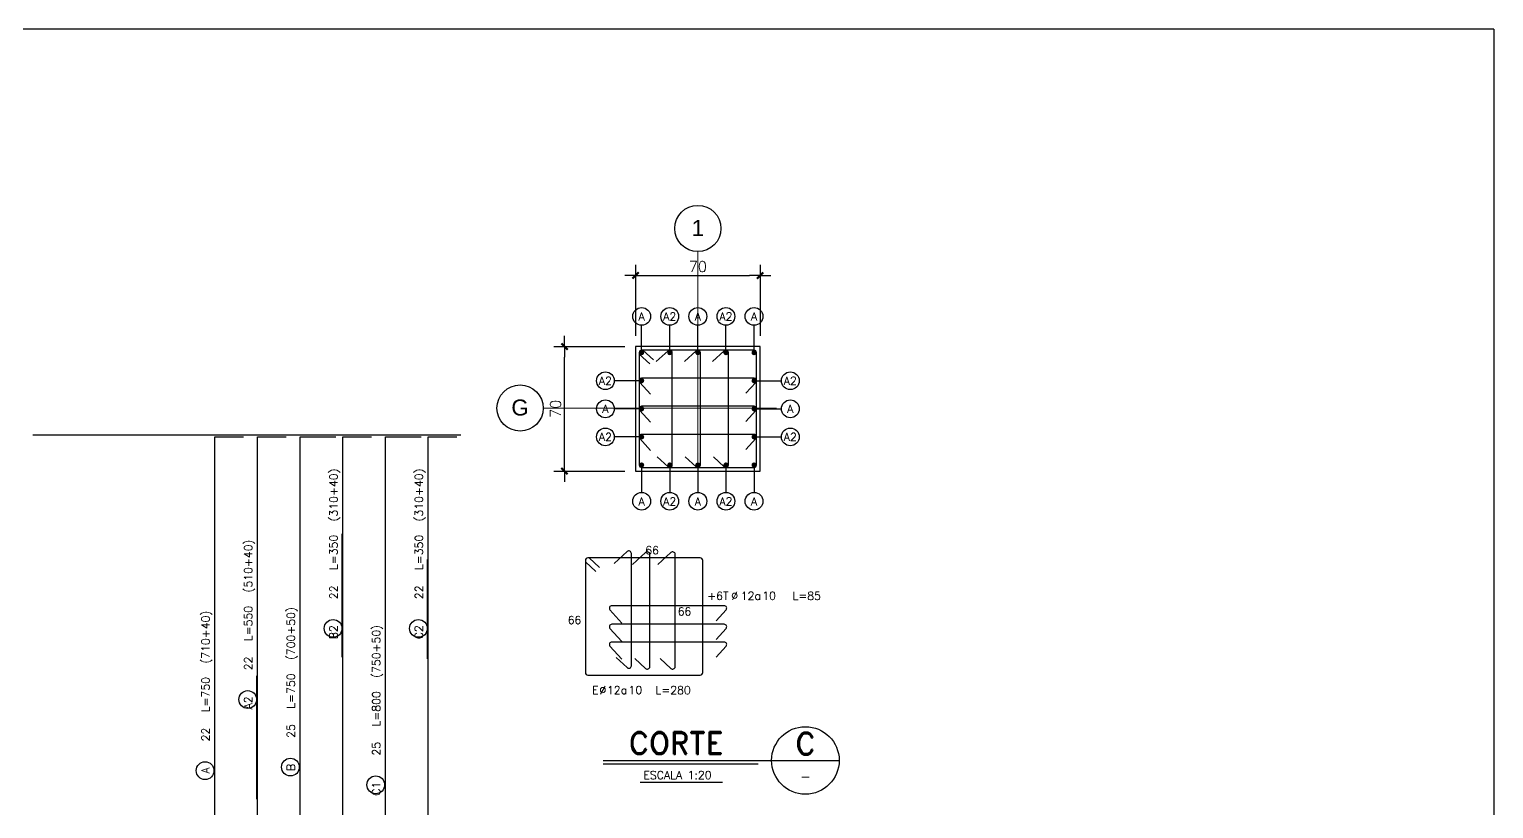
# Model space of a CAD drawing. Extents: x -9133 to 18268, y -11863 to 17290.
# Drawn here: x 3628 to 5687, y 3027 to 4123 of the extents above; entities that cross this region are included whole.
import ezdxf
from ezdxf.enums import TextEntityAlignment as Align

# ---------------------------------------------------------------- set-up
doc = ezdxf.new("R2010")
doc.units = 0
doc.header["$LTSCALE"] = 30
doc.header["$MEASUREMENT"] = 0
doc.layers.get('0').update_dxf_attribs({"linetype": 'CONTINUOUS'})
for name, color, linetype in [('EJEG$0$RL-CORTES', 5, 'CONTINUOUS'), ('EJEG$0$RLA-CORTES', 5, 'CONTINUOUS'), ('EJEG$0$RLA-COTAS2', 1, 'CONTINUOUS'), ('EJEG$0$RLA-FE', 7, 'CONTINUOUS'), ('RLA-FORMATO', 7, 'CONTINUOUS')]:
    doc.layers.add(name, color=color, linetype=linetype)
doc.layers.add('EJEG$0$RLA-EJE', color=3, linetype='CONTINUOUS', lineweight=25)
doc.layers.add('EJEG$0$RLA-EJES', color=1, linetype='CONTINUOUS', lineweight=9)
doc.styles.add('EJEG$0$Arial_1', font='arial.ttf', dxfattribs={"height": 22.5})
doc.styles.add('EJEG$0$RomanS', font='romans.shx', dxfattribs={"height": 11.25})
doc.styles.add('EJEG$0$SIETE50', font='ROMAND.SHX', dxfattribs={"height": 31.5})
doc.dimstyles.new('EJEG$0$ING20', dxfattribs={"dimscale": 50, "dimtxt": 0.27, "dimasz": 0.3, "dimexe": 0.2, "dimexo": 1, "dimgap": 0.1, "dimtad": 1, "dimlfac": 0.4, "dimzin": 12, "dimdsep": 46, "dimtxsty": 'EJEG$0$RomanS', "dimblk1": 'EJEG$0$TICK1', "dimblk2": 'EJEG$0$TICK1', "dimsah": 1, "dimcen": 0.09, "dimse1": 1, "dimse2": 1, "dimclrd": 2, "dimclre": 4, "dimclrt": 3, "dimadec": 0, "dimazin": 0, "dimtfac": 1, "dimtix": 1, "dimtmove": 2, "dimatfit": 3, "dimldrblk": 'EJEG$0$TICK1', "dimfxl": 1, "dimtolj": 1, "dimtzin": 12, "dimarcsym": 0})

# ---------------------------------------------------------------- blocks, each defined once
blk = doc.blocks.new('EJEG$0$TICK1')
at = {"color": 2}
for points in [[(0, 0), (-1, 0)], [(0, 0), (1, 0)]]:
    blk.add_lwpolyline(points, dxfattribs=at)
at = {"color": 2, "const_width": 0.2}
blk.add_lwpolyline([(-0.3, -0.3), (0.3, 0.3)], dxfattribs=at)
blk = doc.blocks.new('*D126')
at = {"layer": 'EJEG$0$RLA-CORTES', "color": 2, "lineweight": -2, "transparency": 16777216}
blk.add_line((-100, 15), (-100, 160), dxfattribs=at)
at = {"layer": 'EJEG$0$RLA-CORTES', "color": 2, "lineweight": -2, "transparency": 16777216, "xscale": 15, "yscale": 15, "zscale": 15}
for p, rotation in [((-100, 175), 90), ((-100, 0), 270)]:
    blk.add_blockref('EJEG$0$TICK1', p, dxfattribs=dict(at, rotation=rotation))
at = {"layer": 'EJEG$0$RLA-CORTES', "color": 3, "transparency": 16777216, "insert": (-112.6, 87.5), "char_height": 15, "attachment_point": 5, "rotation": 90, "style": 'EJEG$0$RomanS'}
blk.add_mtext('\\A1;70', dxfattribs=at)
blk = doc.blocks.new('*D127')
at = {"layer": 'EJEG$0$RLA-CORTES', "color": 2, "lineweight": -2, "transparency": 16777216}
blk.add_line((15, 275), (160, 275), dxfattribs=at)
at = {"layer": 'EJEG$0$RLA-CORTES', "color": 2, "lineweight": -2, "transparency": 16777216, "xscale": 15, "yscale": 15, "zscale": 15, "rotation": 180}
blk.add_blockref('EJEG$0$TICK1', (0, 275), dxfattribs=at)
at = {"layer": 'EJEG$0$RLA-CORTES', "color": 2, "lineweight": -2, "transparency": 16777216, "xscale": 15, "yscale": 15, "zscale": 15}
blk.add_blockref('EJEG$0$TICK1', (175, 275), dxfattribs=at)
at = {"layer": 'EJEG$0$RLA-CORTES', "color": 3, "transparency": 16777216, "insert": (87.5, 287.6), "char_height": 15, "attachment_point": 5, "style": 'EJEG$0$RomanS'}
blk.add_mtext('\\A1;70', dxfattribs=at)
blk = doc.blocks.new('EJEG$0$TITULO_CORTE')
at = {"layer": 'EJEG$0$RLA-CORTES', "color": 6}
for p, q in [((-45.8, -250), (286.2, -250)), ((-45.8, -255), (172.2, -255))]:
    blk.add_line(p, q, dxfattribs=at)
at = {"layer": 'EJEG$0$RLA-CORTES', "color": 3}
blk.add_line((6.6, -280.5), (122.1, -280.5), dxfattribs=at)
blk.add_circle((238.7, -250), 47.5, dxfattribs=at)
at = {"layer": 'EJEG$0$RLA-CORTES', "color": 6, "style": 'EJEG$0$SIETE50'}
blk.add_text('CORTE', height=31.5, dxfattribs=at).set_placement((-9.6, -241.4))
at = {"layer": 'EJEG$0$RLA-CORTES', "color": 6, "style": 'EJEG$0$SIETE50', "flags": 12}
blk.add_attdef('CORTE', text='', height=31.5, dxfattribs=at).set_placement((238.8, -226.4), align=Align.MIDDLE_CENTER)
at = {"layer": 'EJEG$0$RLA-CORTES', "color": 3, "style": 'EJEG$0$RomanS', "flags": 12}
blk.add_attdef('ESCALA', (10.9, -276.3), '', height=11.2, dxfattribs=at)
blk.add_attdef('PLANO', text='', height=13, dxfattribs=at).set_placement((238.9, -272.8), align=Align.MIDDLE)
blk = doc.blocks.new('*U38')
at = {"color": 2}
for p, q in [((10.3, 170), (25.1, 156.5)), ((5, 164.3), (19.8, 150.8))]:
    blk.add_line(p, q, dxfattribs=at)
at = {"layer": 'EJEG$0$RLA-CORTES', "color": 2}
for p, q in [((5, 166.5), (5, 8.5)), ((166.5, 170), (8.5, 170)), ((170, 8.5), (170, 166.5)), ((8.5, 5), (166.5, 5))]:
    blk.add_line(p, q, dxfattribs=at)
for centre, start, end in [((8.5, 166.5), 90, 180), ((166.5, 166.5), 0, 90), ((8.5, 8.5), 180, 270), ((166.5, 8.5), 270, 0)]:
    blk.add_arc(centre, 3.5, start, end, dxfattribs=at)
blk = doc.blocks.new('*U98')
at = {"layer": 'EJEG$0$RL-CORTES', "color": 1}
blk.add_lwpolyline([(0, 0), (0, 19.2), (0, 38.5)], dxfattribs=at)
at = {"layer": 'EJEG$0$RL-CORTES', "color": 2, "const_width": 3.5}
blk.add_lwpolyline([(-1.8, 0, 1), (1.8, 0, 1)], format="xyb", close=True, dxfattribs=at)
at = {"layer": 'EJEG$0$RL-CORTES', "color": 2}
blk.add_circle((0, 51), 12.5, dxfattribs=at)
at = {"layer": 'EJEG$0$RL-CORTES', "color": 9, "style": 'EJEG$0$RomanS', "flags": 12}
blk.add_attdef('LIN_FE', text='', height=11.2, rotation=180, dxfattribs=at).set_placement((0, 56.8), align=Align.CENTER)
blk = doc.blocks.new('EJEG$0$L')
at = {"layer": 'EJEG$0$RL-CORTES', "color": 1}
blk.add_lwpolyline([(0, 0), (0, 19.2), (0, 38.5)], dxfattribs=at)
at = {"layer": 'EJEG$0$RL-CORTES', "color": 2, "const_width": 3.5}
blk.add_lwpolyline([(-1.8, 0, 1), (1.8, 0, 1)], format="xyb", close=True, dxfattribs=at)
at = {"layer": 'EJEG$0$RL-CORTES', "color": 2}
blk.add_circle((0, 51), 12.5, dxfattribs=at)
at = {"layer": 'EJEG$0$RL-CORTES', "color": 9, "style": 'EJEG$0$RomanS', "flags": 12}
blk.add_attdef('LIN_FE', text='', height=11.2, dxfattribs=at).set_placement((0, 45.2), align=Align.CENTER)
blk = doc.blocks.new('*U99')
at = {"layer": 'EJEG$0$RL-CORTES', "color": 1}
blk.add_lwpolyline([(0, 0), (0, 19.2), (0, 38.5)], dxfattribs=at)
at = {"layer": 'EJEG$0$RL-CORTES', "color": 2, "const_width": 3.5}
blk.add_lwpolyline([(-1.8, 0, 1), (1.8, 0, 1)], format="xyb", close=True, dxfattribs=at)
at = {"layer": 'EJEG$0$RL-CORTES', "color": 2}
blk.add_circle((0, 51), 12.5, dxfattribs=at)
at = {"layer": 'EJEG$0$RL-CORTES', "color": 9, "style": 'EJEG$0$RomanS', "flags": 12}
blk.add_attdef('LIN_FE', text='', height=11.2, rotation=90, dxfattribs=at).set_placement((5.8, 51), align=Align.CENTER)
blk = doc.blocks.new('*U100')
at = {"layer": 'EJEG$0$RL-CORTES', "color": 1}
blk.add_lwpolyline([(0, 0), (0, 19.2), (0, 38.5)], dxfattribs=at)
at = {"layer": 'EJEG$0$RL-CORTES', "color": 2, "const_width": 3.5}
blk.add_lwpolyline([(-1.8, 0, 1), (1.8, 0, 1)], format="xyb", close=True, dxfattribs=at)
at = {"layer": 'EJEG$0$RL-CORTES', "color": 2}
blk.add_circle((0, 51), 12.5, dxfattribs=at)
at = {"layer": 'EJEG$0$RL-CORTES', "color": 9, "style": 'EJEG$0$RomanS', "flags": 12}
blk.add_attdef('LIN_FE', text='', height=11.2, rotation=270, dxfattribs=at).set_placement((-5.8, 51), align=Align.CENTER)
blk = doc.blocks.new('*U44')
at = {"layer": 'EJEG$0$RLA-CORTES', "color": 2}
for p, q in [((-2.4, 160.6), (-19, 145.4)), ((3.5, 0), (3.5, 158)), ((-17.7, 11.5), (-2.4, -2.6))]:
    blk.add_line(p, q, dxfattribs=at)
for centre, start, end in [((0, 158), 0, 132.4703), ((0, 0), 227.5297, 0)]:
    blk.add_arc(centre, 3.5, start, end, dxfattribs=at)
blk = doc.blocks.new('*U45')
at = {"layer": 'EJEG$0$RLA-CORTES', "color": 2}
for p, q in [((0, 3.5), (-158, 3.5)), ((-160.6, -2.4), (-145.4, -19)), ((-11.5, -17.7), (2.6, -2.4))]:
    blk.add_line(p, q, dxfattribs=at)
for centre, start, end in [((-158, 0), 90, 222.4703), ((0, 0), 317.5297, 90)]:
    blk.add_arc(centre, 3.5, start, end, dxfattribs=at)
blk = doc.blocks.new('*U110')
at = {"layer": 'EJEG$0$RLA-FE'}
for p, q in [((0, 0), (0, 0)), ((0, 0), (718.2, 0)), ((718.2, 0), (768.2, 0)), ((768.2, 0), (800, 0)), ((800, 0), (800, 0))]:
    blk.add_line(p, q, dxfattribs=at)
at = {"layer": 'EJEG$0$RLA-FE', "color": 2}
blk.add_circle((285.3, 13.8), 12.5, dxfattribs=at)
at = {"layer": 'EJEG$0$RLA-FE', "color": 3, "style": 'EJEG$0$RomanS', "flags": 8}
blk.add_attdef('LIN_FE', text='', height=11.2, dxfattribs=at).set_placement((289.8, 7.6), align=Align.RIGHT)
at = {"layer": 'EJEG$0$RLA-FE', "color": 3, "style": 'EJEG$0$RomanS'}
for tag, p, flags in [('IGUAL', (298.3, 7.7), 14), ('PHI', (315.6, 7.7), 14), ('DIAM', (326.4, 7.4), 12), ('MINUS', (348.5, 7.4), 13), ('MARK', (361.9, 7.4), 13), ('TEXTO_FE1', (367.4, 7.4), 8), ('TEXTO_FE2', (435.9, 7.5), 8), ('TIPO', (407.5, -75.7), 13), ('NVECES', (393.9, -94.6), 13), ('NUMFE', (396.8, -114.4), 13), ('NUM', (407.7, -133.3), 13)]:
    blk.add_attdef(tag, p, '', height=11.2, dxfattribs=dict(at, flags=flags))
blk = doc.blocks.new('*U54')
at = {"layer": 'EJEG$0$RLA-FE'}
for p, q in [((0, 0), (0, 0)), ((0, 0), (428.2, 0)), ((428.2, 0), (478.2, 0)), ((478.2, 0), (510, 0)), ((510, 0), (510, -40))]:
    blk.add_line(p, q, dxfattribs=at)
at = {"layer": 'EJEG$0$RLA-FE', "color": 2}
blk.add_circle((140.3, 13.8), 12.5, dxfattribs=at)
at = {"layer": 'EJEG$0$RLA-FE', "color": 3, "style": 'EJEG$0$RomanS', "flags": 8}
blk.add_attdef('LIN_FE', text='', height=11.2, dxfattribs=at).set_placement((144.8, 7.6), align=Align.RIGHT)
at = {"layer": 'EJEG$0$RLA-FE', "color": 3, "style": 'EJEG$0$RomanS'}
for tag, p, flags in [('IGUAL', (153.3, 7.7), 14), ('PHI', (170.6, 7.7), 14), ('DIAM', (181.4, 7.4), 12), ('MINUS', (203.5, 7.4), 13), ('MARK', (216.9, 7.4), 13), ('TEXTO_FE1', (222.4, 7.4), 8), ('TEXTO_FE2', (290.9, 7.5), 8), ('TIPO', (262.5, -75.7), 13), ('NVECES', (248.9, -94.6), 13), ('NUMFE', (251.8, -114.4), 13), ('NUM', (262.7, -133.3), 13)]:
    blk.add_attdef(tag, p, '', height=11.2, dxfattribs=dict(at, flags=flags))
blk = doc.blocks.new('*U78')
at = {"layer": 'EJEG$0$RLA-FE', "color": 6}
blk.add_line((0, 1), (173.5, 1), dxfattribs=at)
at = {"layer": 'EJEG$0$RLA-FE', "color": 3, "style": 'EJEG$0$RomanS', "flags": 8}
for tag, p in [('(', (72.4, 9.1)), (')', (110.7, 9.1)), ('EMP', (91.4, 9.1))]:
    blk.add_attdef(tag, text='', height=11.2, dxfattribs=at).set_placement(p, align=Align.CENTER)
blk = doc.blocks.new('*U55')
at = {"layer": 'EJEG$0$RLA-FE'}
for p, q in [((0, 0), (0, 0)), ((0, 0), (918.2, 0)), ((918.2, 0), (968.2, 0)), ((968.2, 0), (1000, 0)), ((1000, 0), (1000, 0))]:
    blk.add_line(p, q, dxfattribs=at)
at = {"layer": 'EJEG$0$RLA-FE', "color": 2}
blk.add_circle((385.3, 13.8), 12.5, dxfattribs=at)
at = {"layer": 'EJEG$0$RLA-FE', "color": 3, "style": 'EJEG$0$RomanS', "flags": 8}
blk.add_attdef('LIN_FE', text='', height=11.2, dxfattribs=at).set_placement((389.8, 7.6), align=Align.RIGHT)
at = {"layer": 'EJEG$0$RLA-FE', "color": 3, "style": 'EJEG$0$RomanS'}
for tag, p, flags in [('IGUAL', (398.3, 7.7), 14), ('PHI', (415.6, 7.7), 14), ('DIAM', (426.4, 7.4), 12), ('MINUS', (448.5, 7.4), 13), ('MARK', (461.9, 7.4), 13), ('TEXTO_FE1', (467.4, 7.4), 8), ('TEXTO_FE2', (535.9, 7.5), 8), ('TIPO', (507.5, -75.7), 13), ('NVECES', (493.9, -94.6), 13), ('NUMFE', (496.8, -114.4), 13), ('NUM', (507.7, -133.3), 13)]:
    blk.add_attdef(tag, p, '', height=11.2, dxfattribs=dict(at, flags=flags))
blk = doc.blocks.new('*U109')
at = {"layer": 'EJEG$0$RLA-FE'}
for p, q in [((0, 0), (0, 0)), ((0, 0), (228.2, 0)), ((228.2, 0), (278.2, 0)), ((278.2, 0), (310, 0)), ((310, 0), (310, -40))]:
    blk.add_line(p, q, dxfattribs=at)
at = {"layer": 'EJEG$0$RLA-FE', "color": 2}
blk.add_circle((40.3, 13.8), 12.5, dxfattribs=at)
at = {"layer": 'EJEG$0$RLA-FE', "color": 3, "style": 'EJEG$0$RomanS', "flags": 8}
blk.add_attdef('LIN_FE', text='', height=11.2, dxfattribs=at).set_placement((44.8, 7.6), align=Align.RIGHT)
at = {"layer": 'EJEG$0$RLA-FE', "color": 3, "style": 'EJEG$0$RomanS'}
for tag, p, flags in [('IGUAL', (53.3, 7.7), 14), ('PHI', (70.6, 7.7), 14), ('DIAM', (81.4, 7.4), 12), ('MINUS', (103.5, 7.4), 13), ('MARK', (116.9, 7.4), 13), ('TEXTO_FE1', (122.4, 7.4), 8), ('TEXTO_FE2', (190.9, 7.5), 8), ('TIPO', (162.5, -75.7), 13), ('NVECES', (148.9, -94.6), 13), ('NUMFE', (151.8, -114.4), 13), ('NUM', (162.7, -133.3), 13)]:
    blk.add_attdef(tag, p, '', height=11.2, dxfattribs=dict(at, flags=flags))
blk = doc.blocks.new('*U56')
at = {"layer": 'EJEG$0$RLA-FE'}
for p, q in [((0, 0), (0, 0)), ((0, 0), (668.2, 0)), ((668.2, 0), (718.2, 0)), ((718.2, 0), (750, 0)), ((750, 0), (750, -50))]:
    blk.add_line(p, q, dxfattribs=at)
at = {"layer": 'EJEG$0$RLA-FE', "color": 2}
blk.add_circle((260.3, 13.8), 12.5, dxfattribs=at)
at = {"layer": 'EJEG$0$RLA-FE', "color": 3, "style": 'EJEG$0$RomanS', "flags": 8}
blk.add_attdef('LIN_FE', text='', height=11.2, dxfattribs=at).set_placement((264.8, 7.6), align=Align.RIGHT)
at = {"layer": 'EJEG$0$RLA-FE', "color": 3, "style": 'EJEG$0$RomanS'}
for tag, p, flags in [('IGUAL', (273.3, 7.7), 14), ('PHI', (290.6, 7.7), 14), ('DIAM', (301.4, 7.4), 12), ('MINUS', (323.5, 7.4), 13), ('MARK', (336.9, 7.4), 13), ('TEXTO_FE1', (342.4, 7.4), 8), ('TEXTO_FE2', (410.9, 7.5), 8), ('TIPO', (382.5, -75.7), 13), ('NVECES', (368.9, -94.6), 13), ('NUMFE', (371.8, -114.4), 13), ('NUM', (382.7, -133.3), 13)]:
    blk.add_attdef(tag, p, '', height=11.2, dxfattribs=dict(at, flags=flags))
blk = doc.blocks.new('*U112')
at = {"layer": 'EJEG$0$RLA-FE'}
for p, q in [((-100, 0), (-100, 0)), ((-100, 0), (718.2, 0)), ((718.2, 0), (768.2, 0)), ((768.2, 0), (800, 0)), ((800, 0), (800, 0))]:
    blk.add_line(p, q, dxfattribs=at)
at = {"layer": 'EJEG$0$RLA-FE', "color": 2}
blk.add_circle((235.3, 13.8), 12.5, dxfattribs=at)
at = {"layer": 'EJEG$0$RLA-FE', "color": 3, "style": 'EJEG$0$RomanS', "flags": 8}
blk.add_attdef('LIN_FE', text='', height=11.2, dxfattribs=at).set_placement((239.8, 7.6), align=Align.RIGHT)
at = {"layer": 'EJEG$0$RLA-FE', "color": 3, "style": 'EJEG$0$RomanS'}
for tag, p, flags in [('IGUAL', (248.3, 7.7), 14), ('PHI', (265.6, 7.7), 14), ('DIAM', (276.4, 7.4), 12), ('MINUS', (298.5, 7.4), 13), ('MARK', (311.9, 7.4), 13), ('TEXTO_FE1', (317.4, 7.4), 8), ('TEXTO_FE2', (385.9, 7.5), 8), ('TIPO', (357.5, -75.7), 13), ('NVECES', (343.9, -94.6), 13), ('NUMFE', (346.8, -114.4), 13), ('NUM', (357.7, -133.3), 13)]:
    blk.add_attdef(tag, p, '', height=11.2, dxfattribs=dict(at, flags=flags))
blk = doc.blocks.new('*U77')
at = {"layer": 'EJEG$0$RLA-FE', "color": 6}
blk.add_line((0, 1), (140, 1), dxfattribs=at)
at = {"layer": 'EJEG$0$RLA-FE', "color": 3, "style": 'EJEG$0$RomanS', "flags": 8}
for tag, p in [('(', (55.7, 9.1)), (')', (94, 9.1)), ('EMP', (74.7, 9.1))]:
    blk.add_attdef(tag, text='', height=11.2, dxfattribs=at).set_placement(p, align=Align.CENTER)
blk = doc.blocks.new('*U102')
at = {"layer": 'EJEG$0$RLA-FE'}
for p, q in [((0, 0), (0, 0)), ((0, 0), (628.2, 0)), ((628.2, 0), (678.2, 0)), ((678.2, 0), (710, 0)), ((710, 0), (710, -40))]:
    blk.add_line(p, q, dxfattribs=at)
at = {"layer": 'EJEG$0$RLA-FE', "color": 2}
blk.add_circle((240.3, 13.8), 12.5, dxfattribs=at)
at = {"layer": 'EJEG$0$RLA-FE', "color": 3, "style": 'EJEG$0$RomanS', "flags": 8}
blk.add_attdef('LIN_FE', text='', height=11.2, dxfattribs=at).set_placement((244.8, 7.6), align=Align.RIGHT)
at = {"layer": 'EJEG$0$RLA-FE', "color": 3, "style": 'EJEG$0$RomanS'}
for tag, p, flags in [('IGUAL', (253.3, 7.7), 14), ('PHI', (270.6, 7.7), 14), ('DIAM', (281.4, 7.4), 12), ('MINUS', (303.5, 7.4), 13), ('MARK', (316.9, 7.4), 13), ('TEXTO_FE1', (322.4, 7.4), 8), ('TEXTO_FE2', (390.9, 7.5), 8), ('TIPO', (362.5, -75.7), 13), ('NVECES', (348.9, -94.6), 13), ('NUMFE', (351.8, -114.4), 13), ('NUM', (362.7, -133.3), 13)]:
    blk.add_attdef(tag, p, '', height=11.2, dxfattribs=dict(at, flags=flags))
blk = doc.blocks.new('*U104')
at = {"layer": 'EJEG$0$RLA-FE'}
for p, q in [((0, 0), (0, 0)), ((0, 0), (618.2, 0)), ((618.2, 0), (668.2, 0)), ((668.2, 0), (700, 0)), ((700, 0), (700, -50))]:
    blk.add_line(p, q, dxfattribs=at)
at = {"layer": 'EJEG$0$RLA-FE', "color": 2}
blk.add_circle((235.3, 13.8), 12.5, dxfattribs=at)
at = {"layer": 'EJEG$0$RLA-FE', "color": 3, "style": 'EJEG$0$RomanS', "flags": 8}
blk.add_attdef('LIN_FE', text='', height=11.2, dxfattribs=at).set_placement((239.8, 7.6), align=Align.RIGHT)
at = {"layer": 'EJEG$0$RLA-FE', "color": 3, "style": 'EJEG$0$RomanS'}
for tag, p, flags in [('IGUAL', (248.3, 7.7), 14), ('PHI', (265.6, 7.7), 14), ('DIAM', (276.4, 7.4), 12), ('MINUS', (298.5, 7.4), 13), ('MARK', (311.9, 7.4), 13), ('TEXTO_FE1', (317.4, 7.4), 8), ('TEXTO_FE2', (385.9, 7.5), 8), ('TIPO', (357.5, -75.7), 13), ('NVECES', (343.9, -94.6), 13), ('NUMFE', (346.8, -114.4), 13), ('NUM', (357.7, -133.3), 13)]:
    blk.add_attdef(tag, p, '', height=11.2, dxfattribs=dict(at, flags=flags))
blk = doc.blocks.new('*U36')
for p, q in [((5, 29.3), (19.8, 15.8)), ((10.3, 35), (25.1, 21.5))]:
    blk.add_line(p, q)
at = {"layer": 'EJEG$0$RLA-CORTES', "color": 0}
for p, q in [((5, 31.5), (5, -126.5)), ((166.5, 35), (8.5, 35)), ((170, -126.5), (170, 31.5)), ((8.5, -130), (166.5, -130))]:
    blk.add_line(p, q, dxfattribs=at)
for centre, start, end in [((8.5, 31.5), 90, 180), ((166.5, 31.5), 0, 90), ((8.5, -126.5), 180, 270), ((166.5, -126.5), 270, 0)]:
    blk.add_arc(centre, 3.5, start, end, dxfattribs=at)
at = {"layer": 'EJEG$0$RLA-FE', "color": 3, "style": 'EJEG$0$RomanS'}
for tag, flags, p in [('PARCIAL1', 8, (98.8, 40)), ('DIAM', 12, (45, -156.8))]:
    blk.add_attdef(tag, text='', height=11.2, dxfattribs=dict(at, flags=flags)).set_placement(p, align=Align.CENTER)
at = {"layer": 'EJEG$0$RLA-FE', "color": 3, "style": 'EJEG$0$RomanS', "flags": 8}
for tag, p in [('PARCIAL2', (-0.6, -58.1)), ('ESTRIBO', (23.5, -156.8))]:
    blk.add_attdef(tag, text='', height=11.2, dxfattribs=at).set_placement(p, align=Align.RIGHT)
at = {"layer": 'EJEG$0$RLA-FE', "color": 3, "style": 'EJEG$0$RomanS'}
for tag, p, flags in [('PHI', (24.7, -156.5), 12), ('A', (54.8, -156.5), 12), ('ESP', (65.7, -156.5), 12), ('TEXTO_FE1', (103.6, -156.8), 8), ('TIPO', (99.4, -210.2), 13), ('CORTE', (85.6, -229.2), 13), ('NUM', (93.5, -248.9), 13)]:
    blk.add_attdef(tag, p, '', height=11.2, dxfattribs=dict(at, flags=flags))
blk = doc.blocks.new('*U46')
at = {"layer": 'EJEG$0$RLA-CORTES', "color": 0}
for p, q in [((-2.4, 25.2), (-20.8, 8.3)), ((3.5, -135.4), (3.5, 22.6)), ((-17.7, -123.9), (-2.4, -138))]:
    blk.add_line(p, q, dxfattribs=at)
for centre, start, end in [((0, 22.6), 0, 132.4703), ((0, -135.4), 227.5297, 0)]:
    blk.add_arc(centre, 3.5, start, end, dxfattribs=at)
at = {"layer": 'EJEG$0$RLA-CORTES', "color": 3, "style": 'EJEG$0$RomanS', "flags": 12}
blk.add_attdef('ALT', text='', height=11.2, dxfattribs=at).set_placement((226.2, -215), align=Align.CENTER)
at = {"layer": 'EJEG$0$RLA-FE', "color": 3, "style": 'EJEG$0$RomanS', "flags": 8}
blk.add_attdef('TRABA', text='', height=11.2, dxfattribs=at).set_placement((78.5, -41.5), align=Align.RIGHT)
at = {"layer": 'EJEG$0$RLA-FE', "color": 3, "style": 'EJEG$0$RomanS'}
for tag, p, flags in [('PHI', (82.4, -41.3), 12), ('A', (115.1, -41.3), 12), ('ESP', (126, -41.3), 12), ('TEXTO_FE1', (168.6, -41.5), 8), ('PARCIAL1', (7, -63.4), 8), ('TIPO', (209.9, -160.3), 13), ('CORTE', (196, -179.2), 13), ('NUM', (205.3, -198), 13)]:
    blk.add_attdef(tag, p, '', height=11.2, dxfattribs=dict(at, flags=flags))
at = {"layer": 'EJEG$0$RLA-FE', "color": 3, "style": 'EJEG$0$RomanS', "flags": 12}
blk.add_attdef('DIAM', text='', height=11.2, dxfattribs=at).set_placement((105.3, -41.5), align=Align.CENTER)
blk = doc.blocks.new('*U47')
at = {"layer": 'EJEG$0$RLA-CORTES', "color": 0}
for p, q in [((-81.6, -58.8), (-64.7, -77.2)), ((79, -52.9), (-79, -52.9)), ((67.5, -74.1), (81.6, -58.8))]:
    blk.add_line(p, q, dxfattribs=at)
for centre, start, end in [((-79, -56.4), 90, 222.4703), ((79, -56.4), 317.5297, 90)]:
    blk.add_arc(centre, 3.5, start, end, dxfattribs=at)
at = {"layer": 'EJEG$0$RLA-CORTES', "color": 3, "style": 'EJEG$0$RomanS', "flags": 12}
blk.add_attdef('ALT', text='', height=11.2, dxfattribs=at).set_placement((226.2, -215), align=Align.CENTER)
at = {"layer": 'EJEG$0$RLA-FE', "color": 3, "style": 'EJEG$0$RomanS', "flags": 13}
for tag, p in [('TIPO', (209.9, -160.3)), ('CORTE', (196, -179.2)), ('NUM', (205.3, -198))]:
    blk.add_attdef(tag, p, '', height=11.2, dxfattribs=at)
blk = doc.blocks.new('*U113')
at = {"layer": 'EJEG$0$RLA-CORTES', "color": 0}
for p, q in [((-2.4, 25.2), (-20.8, 8.3)), ((3.5, -135.4), (3.5, 22.6)), ((-17.7, -123.9), (-2.4, -138))]:
    blk.add_line(p, q, dxfattribs=at)
for centre, start, end in [((0, 22.6), 0, 132.4703), ((0, -135.4), 227.5297, 0)]:
    blk.add_arc(centre, 3.5, start, end, dxfattribs=at)
at = {"layer": 'EJEG$0$RLA-CORTES', "color": 3, "style": 'EJEG$0$RomanS', "flags": 12}
blk.add_attdef('ALT', text='', height=11.2, dxfattribs=at).set_placement((226.2, -215), align=Align.CENTER)
at = {"layer": 'EJEG$0$RLA-FE', "color": 3, "style": 'EJEG$0$RomanS', "flags": 13}
for tag, p in [('TIPO', (209.9, -160.3)), ('CORTE', (196, -179.2)), ('NUM', (205.3, -198))]:
    blk.add_attdef(tag, p, '', height=11.2, dxfattribs=at)
blk = doc.blocks.new('EJEG$0$Grid - RLE-EJE-192293-EJE I_')
at = {"layer": 'EJEG$0$RLA-EJE'}
blk.add_circle((410.2, 1495.5), 32.5, dxfattribs=at)
blk = doc.blocks.new('*U33')
at = {"layer": 'EJEG$0$RLA-CORTES', "color": 1}
for p, q in [((0, 290), (0, 190)), ((175, 290), (175, 190)), ((-115, 175), (-15, 175)), ((-115, 0), (-15, 0))]:
    blk.add_line(p, q, dxfattribs=at)
at = {"layer": 'EJEG$0$RLA-CORTES'}
for p, q in [((175, 175), (0, 175)), ((0, 175), (0, 0)), ((175, 0), (175, 175)), ((0, 0), (175, 0))]:
    blk.add_line(p, q, dxfattribs=at)
dim = blk.add_linear_dim(base=(175, 275), p1=(0, 275), p2=(175, 275), dimstyle='EJEG$0$ING20', dxfattribs=at)
dim.commit()
dim.dimension.update_dxf_attribs({"geometry": '*D127', "text_midpoint": (87.5, 287.569)})
dim = blk.add_linear_dim(base=(-100, 175), p1=(-100, 0), p2=(-100, 175), angle=90, dimstyle='EJEG$0$ING20', dxfattribs=at)
dim.commit()
dim.dimension.update_dxf_attribs({"geometry": '*D126', "text_midpoint": (-112.569, 87.5)})
blk = doc.blocks.new('EJEG')
at = {"layer": 'EJEG$0$RLA-COTAS2'}
blk.add_line((1502.22, 1183), (2104.17, 1183), dxfattribs=at)
at = {"layer": 'EJEG$0$RLA-EJES'}
for p, q in [((2437.22, 1112.78), (2437.22, 1440.91)), ((2547.85, 1220.85), (2219.72, 1220.85))]:
    blk.add_line(p, q, dxfattribs=at)
at = {"layer": 'EJEG$0$RLA-CORTES'}
for name in ['*U38', '*U33']:
    blk.add_blockref(name, (2349.72, 1132.23), dxfattribs=at)
ref = blk.add_blockref('EJEG$0$TITULO_CORTE', (2349.72, 975.13), dxfattribs=at)
ref.add_attrib('ESCALA', 'ESCALA 1:20', (2360.59, 698.88), dxfattribs={"color": 3, "height": 11.25, "style": 'EJEG$0$RomanS'})
ref.add_attrib('CORTE', 'C', dxfattribs={"color": 6, "height": 31.5, "style": 'EJEG$0$SIETE50'}).set_placement((2588.51, 748.73), align=Align.MIDDLE_CENTER)
ref.add_attrib('PLANO', '-', dxfattribs={"color": 3, "height": 13, "style": 'EJEG$0$RomanS'}).set_placement((2588.58, 702.34), align=Align.MIDDLE)
at = {"layer": 'EJEG$0$RLA-EJE'}
for p in [(2027.01, -22.09), (1777.01, -274.65)]:
    blk.add_blockref('EJEG$0$Grid - RLE-EJE-192293-EJE I_', p, dxfattribs=at)
at = {"layer": 'EJEG$0$RLA-FE'}
ref = blk.add_blockref('EJEG$0$L', (2358.22, 1298.73), dxfattribs=at)
ref.add_attrib('LIN_FE', 'A', dxfattribs={"layer": 'EJEG$0$RL-CORTES', "color": 9, "height": 11.25, "style": 'EJEG$0$RomanS'}).set_placement((2358.19, 1343.97), align=Align.CENTER)
ref = blk.add_blockref('EJEG$0$L', (2397.72, 1298.73), dxfattribs=at)
ref.add_attrib('LIN_FE', 'A2', dxfattribs={"layer": 'EJEG$0$RL-CORTES', "color": 9, "height": 11.25, "style": 'EJEG$0$RomanS'}).set_placement((2397.69, 1343.97), align=Align.CENTER)
ref = blk.add_blockref('EJEG$0$L', (2437.22, 1298.73), dxfattribs=at)
ref.add_attrib('LIN_FE', 'A', dxfattribs={"layer": 'EJEG$0$RL-CORTES', "color": 9, "height": 11.25, "style": 'EJEG$0$RomanS'}).set_placement((2437.19, 1343.97), align=Align.CENTER)
ref = blk.add_blockref('EJEG$0$L', (2476.72, 1298.73), dxfattribs=at)
ref.add_attrib('LIN_FE', 'A2', dxfattribs={"layer": 'EJEG$0$RL-CORTES', "color": 9, "height": 11.25, "style": 'EJEG$0$RomanS'}).set_placement((2476.69, 1343.97), align=Align.CENTER)
ref = blk.add_blockref('EJEG$0$L', (2516.22, 1298.73), dxfattribs=at)
ref.add_attrib('LIN_FE', 'A', dxfattribs={"layer": 'EJEG$0$RL-CORTES', "color": 9, "height": 11.25, "style": 'EJEG$0$RomanS'}).set_placement((2516.19, 1343.97), align=Align.CENTER)
for name, p in [('*U45', (2516.22, 1259.23)), ('*U45', (2516.22, 1219.73)), ('*U45', (2516.22, 1180.23)), ('*U44', (2397.72, 1140.73)), ('*U44', (2437.22, 1140.73)), ('*U44', (2476.72, 1140.73)), ('*U113', (2340.22, 993.69)), ('*U113', (2366.12, 992.5)), ('*U47', (2395.27, 995.66)), ('*U47', (2395.27, 969.52)), ('*U47', (2395.27, 944.62))]:
    blk.add_blockref(name, p, dxfattribs=at)
ref = blk.add_blockref('*U46', (2401.78, 992.5), dxfattribs=at)
ref.add_attrib('DIAM', '12', dxfattribs={"color": 3, "height": 11.25, "style": 'EJEG$0$RomanS'}).set_placement((2507.12, 950.98), align=Align.CENTER)
ref.add_attrib('TRABA', '+6T', dxfattribs={"color": 3, "height": 11.25, "style": 'EJEG$0$RomanS'}).set_placement((2480.3, 950.98), align=Align.RIGHT)
ref.add_attrib('TEXTO_FE1', 'L=85', (2570.33, 950.98), dxfattribs={"color": 3, "height": 11.25, "style": 'EJEG$0$RomanS'})
ref.add_attrib('PHI', '%%C', (2484.2, 951.2), dxfattribs={"color": 3, "height": 11.25, "style": 'EJEG$0$RomanS'})
ref.add_attrib('A', 'a', (2516.91, 951.2), dxfattribs={"color": 3, "height": 11.25, "style": 'EJEG$0$RomanS'})
ref.add_attrib('ESP', '10', (2527.76, 951.2), dxfattribs={"color": 3, "height": 11.25, "style": 'EJEG$0$RomanS'})
ref.add_attrib('PARCIAL1', '66', (2408.8, 929.14), dxfattribs={"color": 3, "height": 11.25, "style": 'EJEG$0$RomanS'})
ref = blk.add_blockref('*U36', (2274.04, 975.13), dxfattribs=at)
ref.add_attrib('DIAM', '12', dxfattribs={"color": 3, "height": 11.25, "style": 'EJEG$0$RomanS'}).set_placement((2319.06, 818.37), align=Align.CENTER)
ref.add_attrib('ESTRIBO', 'E', dxfattribs={"color": 3, "height": 11.25, "style": 'EJEG$0$RomanS'}).set_placement((2297.57, 818.37), align=Align.RIGHT)
ref.add_attrib('TEXTO_FE1', 'L=280', (2377.63, 818.37), dxfattribs={"color": 3, "height": 11.25, "style": 'EJEG$0$RomanS'})
ref.add_attrib('PHI', '%%C', (2298.76, 818.59), dxfattribs={"color": 3, "height": 11.25, "style": 'EJEG$0$RomanS'})
ref.add_attrib('A', 'a', (2328.85, 818.59), dxfattribs={"color": 3, "height": 11.25, "style": 'EJEG$0$RomanS'})
ref.add_attrib('ESP', '10', (2339.7, 818.59), dxfattribs={"color": 3, "height": 11.25, "style": 'EJEG$0$RomanS'})
ref.add_attrib('PARCIAL1', '66', dxfattribs={"color": 3, "height": 11.25, "style": 'EJEG$0$RomanS'}).set_placement((2372.87, 1015.12), align=Align.CENTER)
ref.add_attrib('PARCIAL2', '66', dxfattribs={"color": 3, "height": 11.25, "style": 'EJEG$0$RomanS'}).set_placement((2273.43, 916.99), align=Align.RIGHT)
ref = blk.add_blockref('*U100', (2358.22, 1259.23), dxfattribs=dict(at, rotation=90))
ref.add_attrib('LIN_FE', 'A2', dxfattribs={"layer": 'EJEG$0$RL-CORTES', "color": 9, "height": 11.25, "style": 'EJEG$0$RomanS'}).set_placement((2307.19, 1253.47), align=Align.CENTER)
ref = blk.add_blockref('*U100', (2358.22, 1219.73), dxfattribs=dict(at, rotation=90))
ref.add_attrib('LIN_FE', 'A', dxfattribs={"layer": 'EJEG$0$RL-CORTES', "color": 9, "height": 11.25, "style": 'EJEG$0$RomanS'}).set_placement((2307.19, 1213.97), align=Align.CENTER)
ref = blk.add_blockref('*U100', (2358.22, 1180.23), dxfattribs=dict(at, rotation=90))
ref.add_attrib('LIN_FE', 'A2', dxfattribs={"layer": 'EJEG$0$RL-CORTES', "color": 9, "height": 11.25, "style": 'EJEG$0$RomanS'}).set_placement((2307.19, 1174.47), align=Align.CENTER)
ref = blk.add_blockref('*U99', (2516.22, 1259.23), dxfattribs=dict(at, rotation=270))
ref.add_attrib('LIN_FE', 'A2', dxfattribs={"layer": 'EJEG$0$RL-CORTES', "color": 9, "height": 11.25, "style": 'EJEG$0$RomanS'}).set_placement((2567.19, 1253.47), align=Align.CENTER)
ref = blk.add_blockref('*U99', (2516.22, 1219.73), dxfattribs=dict(at, rotation=270))
ref.add_attrib('LIN_FE', 'A', dxfattribs={"layer": 'EJEG$0$RL-CORTES', "color": 9, "height": 11.25, "style": 'EJEG$0$RomanS'}).set_placement((2567.19, 1213.97), align=Align.CENTER)
ref = blk.add_blockref('*U102', (1758.18, 470.5), dxfattribs=dict(at, rotation=90))
ref.add_attrib('DIAM', '22', (1750.73, 751.95), dxfattribs={"color": 3, "height": 11.25, "rotation": 90, "style": 'EJEG$0$RomanS'})
ref.add_attrib('LIN_FE', 'A', dxfattribs={"color": 3, "height": 11.25, "rotation": 90, "style": 'EJEG$0$RomanS'}).set_placement((1750.62, 715.28), align=Align.RIGHT)
ref.add_attrib('TEXTO_FE1', 'L=750', (1750.73, 792.89), dxfattribs={"color": 3, "height": 11.25, "rotation": 90, "style": 'EJEG$0$RomanS'})
ref.add_attrib('TEXTO_FE2', '(710+40)', (1750.71, 861.39), dxfattribs={"color": 3, "height": 11.25, "rotation": 90, "style": 'EJEG$0$RomanS'})
ref = blk.add_blockref('*U54', (1818.18, 670.5), dxfattribs=dict(at, rotation=90))
ref.add_attrib('DIAM', '22', (1810.73, 851.95), dxfattribs={"color": 3, "height": 11.25, "rotation": 90, "style": 'EJEG$0$RomanS'})
ref.add_attrib('LIN_FE', 'A2', dxfattribs={"color": 3, "height": 11.25, "rotation": 90, "style": 'EJEG$0$RomanS'}).set_placement((1810.62, 815.28), align=Align.RIGHT)
ref.add_attrib('TEXTO_FE1', 'L=550', (1810.73, 892.89), dxfattribs={"color": 3, "height": 11.25, "rotation": 90, "style": 'EJEG$0$RomanS'})
ref.add_attrib('TEXTO_FE2', '(510+40)', (1810.71, 961.39), dxfattribs={"color": 3, "height": 11.25, "rotation": 90, "style": 'EJEG$0$RomanS'})
ref = blk.add_blockref('*U104', (1878.18, 480.5), dxfattribs=dict(at, rotation=90))
ref.add_attrib('DIAM', '25', (1870.73, 756.95), dxfattribs={"color": 3, "height": 11.25, "rotation": 90, "style": 'EJEG$0$RomanS'})
ref.add_attrib('LIN_FE', 'B', dxfattribs={"color": 3, "height": 11.25, "rotation": 90, "style": 'EJEG$0$RomanS'}).set_placement((1870.62, 720.28), align=Align.RIGHT)
ref.add_attrib('TEXTO_FE1', 'L=750', (1870.73, 797.89), dxfattribs={"color": 3, "height": 11.25, "rotation": 90, "style": 'EJEG$0$RomanS'})
ref.add_attrib('TEXTO_FE2', '(700+50)', (1870.71, 866.39), dxfattribs={"color": 3, "height": 11.25, "rotation": 90, "style": 'EJEG$0$RomanS'})
ref = blk.add_blockref('*U109', (1938.18, 870.5), dxfattribs=dict(at, rotation=90))
ref.add_attrib('DIAM', '22', (1930.73, 951.95), dxfattribs={"color": 3, "height": 11.25, "rotation": 90, "style": 'EJEG$0$RomanS'})
ref.add_attrib('LIN_FE', 'B2', dxfattribs={"color": 3, "height": 11.25, "rotation": 90, "style": 'EJEG$0$RomanS'}).set_placement((1930.62, 915.28), align=Align.RIGHT)
ref.add_attrib('TEXTO_FE1', 'L=350', (1930.73, 992.89), dxfattribs={"color": 3, "height": 11.25, "rotation": 90, "style": 'EJEG$0$RomanS'})
ref.add_attrib('TEXTO_FE2', '(310+40)', (1930.71, 1061.39), dxfattribs={"color": 3, "height": 11.25, "rotation": 90, "style": 'EJEG$0$RomanS'})
ref = blk.add_blockref('*U56', (1998.18, 430.5), dxfattribs=dict(at, rotation=90))
ref.add_attrib('DIAM', '25', (1990.73, 731.95), dxfattribs={"color": 3, "height": 11.25, "rotation": 90, "style": 'EJEG$0$RomanS'})
ref.add_attrib('LIN_FE', 'C1', dxfattribs={"color": 3, "height": 11.25, "rotation": 90, "style": 'EJEG$0$RomanS'}).set_placement((1990.62, 695.28), align=Align.RIGHT)
ref.add_attrib('TEXTO_FE1', 'L=800', (1990.73, 772.89), dxfattribs={"color": 3, "height": 11.25, "rotation": 90, "style": 'EJEG$0$RomanS'})
ref.add_attrib('TEXTO_FE2', '(750+50)', (1990.71, 841.39), dxfattribs={"color": 3, "height": 11.25, "rotation": 90, "style": 'EJEG$0$RomanS'})
ref = blk.add_blockref('*U109', (2058.18, 870.5), dxfattribs=dict(at, rotation=90))
ref.add_attrib('DIAM', '22', (2050.73, 951.95), dxfattribs={"color": 3, "height": 11.25, "rotation": 90, "style": 'EJEG$0$RomanS'})
ref.add_attrib('LIN_FE', 'C2', dxfattribs={"color": 3, "height": 11.25, "rotation": 90, "style": 'EJEG$0$RomanS'}).set_placement((2050.62, 915.28), align=Align.RIGHT)
ref.add_attrib('TEXTO_FE1', 'L=350', (2050.73, 992.89), dxfattribs={"color": 3, "height": 11.25, "rotation": 90, "style": 'EJEG$0$RomanS'})
ref.add_attrib('TEXTO_FE2', '(310+40)', (2050.71, 1061.39), dxfattribs={"color": 3, "height": 11.25, "rotation": 90, "style": 'EJEG$0$RomanS'})
ref = blk.add_blockref('*U99', (2516.22, 1180.23), dxfattribs=dict(at, rotation=270))
ref.add_attrib('LIN_FE', 'A2', dxfattribs={"layer": 'EJEG$0$RL-CORTES', "color": 9, "height": 11.25, "style": 'EJEG$0$RomanS'}).set_placement((2567.19, 1174.47), align=Align.CENTER)
ref = blk.add_blockref('*U98', (2358.22, 1140.73), dxfattribs=dict(at, rotation=180))
ref.add_attrib('LIN_FE', 'A', dxfattribs={"layer": 'EJEG$0$RL-CORTES', "color": 9, "height": 11.25, "style": 'EJEG$0$RomanS'}).set_placement((2358.19, 1083.97), align=Align.CENTER)
ref = blk.add_blockref('*U98', (2397.72, 1140.73), dxfattribs=dict(at, rotation=180))
ref.add_attrib('LIN_FE', 'A2', dxfattribs={"layer": 'EJEG$0$RL-CORTES', "color": 9, "height": 11.25, "style": 'EJEG$0$RomanS'}).set_placement((2397.69, 1083.97), align=Align.CENTER)
ref = blk.add_blockref('*U98', (2437.22, 1140.73), dxfattribs=dict(at, rotation=180))
ref.add_attrib('LIN_FE', 'A', dxfattribs={"layer": 'EJEG$0$RL-CORTES', "color": 9, "height": 11.25, "style": 'EJEG$0$RomanS'}).set_placement((2437.19, 1083.97), align=Align.CENTER)
ref = blk.add_blockref('*U98', (2476.72, 1140.73), dxfattribs=dict(at, rotation=180))
ref.add_attrib('LIN_FE', 'A2', dxfattribs={"layer": 'EJEG$0$RL-CORTES', "color": 9, "height": 11.25, "style": 'EJEG$0$RomanS'}).set_placement((2476.69, 1083.97), align=Align.CENTER)
ref = blk.add_blockref('*U98', (2516.22, 1140.73), dxfattribs=dict(at, rotation=180))
ref.add_attrib('LIN_FE', 'A', dxfattribs={"layer": 'EJEG$0$RL-CORTES', "color": 9, "height": 11.25, "style": 'EJEG$0$RomanS'}).set_placement((2516.19, 1083.97), align=Align.CENTER)
ref = blk.add_blockref('*U55', (1938.18, 44), dxfattribs=dict(at, rotation=90))
ref.add_attrib('DIAM', '25', (1930.73, 470.45), dxfattribs={"color": 3, "height": 11.25, "rotation": 90, "style": 'EJEG$0$RomanS'})
ref.add_attrib('LIN_FE', 'B2', dxfattribs={"color": 3, "height": 11.25, "rotation": 90, "style": 'EJEG$0$RomanS'}).set_placement((1930.62, 433.78), align=Align.RIGHT)
ref.add_attrib('TEXTO_FE1', 'L=1000', (1930.73, 511.39), dxfattribs={"color": 3, "height": 11.25, "rotation": 90, "style": 'EJEG$0$RomanS'})
at = {"layer": 'EJEG$0$RLA-FE', "rotation": 90}
for name, p in [('*U78', (1938.18, 870.5)), ('*U77', (2058.18, 868)), ('*U78', (1818.18, 670.5))]:
    blk.add_blockref(name, p, dxfattribs=at)
at = {"layer": 'EJEG$0$RLA-FE'}
ref = blk.add_blockref('*U112', (2058.18, 208), dxfattribs=dict(at, rotation=90))
ref.add_attrib('DIAM', '25', (2050.73, 484.45), dxfattribs={"color": 3, "height": 11.25, "rotation": 90, "style": 'EJEG$0$RomanS'})
ref.add_attrib('LIN_FE', 'C2', dxfattribs={"color": 3, "height": 11.25, "rotation": 90, "style": 'EJEG$0$RomanS'}).set_placement((2050.62, 447.78), align=Align.RIGHT)
ref.add_attrib('TEXTO_FE1', 'L=900', (2050.73, 525.39), dxfattribs={"color": 3, "height": 11.25, "rotation": 90, "style": 'EJEG$0$RomanS'})
ref = blk.add_blockref('*U110', (1818.18, 44), dxfattribs=dict(at, rotation=90))
ref.add_attrib('DIAM', '22', (1810.73, 370.45), dxfattribs={"color": 3, "height": 11.25, "rotation": 90, "style": 'EJEG$0$RomanS'})
ref.add_attrib('LIN_FE', 'A2', dxfattribs={"color": 3, "height": 11.25, "rotation": 90, "style": 'EJEG$0$RomanS'}).set_placement((1810.62, 333.78), align=Align.RIGHT)
ref.add_attrib('TEXTO_FE1', 'L=800', (1810.73, 411.39), dxfattribs={"color": 3, "height": 11.25, "rotation": 90, "style": 'EJEG$0$RomanS'})
at = {"layer": 'EJEG$0$RLA-EJE', "color": 5, "char_height": 22.5, "width": 20.9352, "attachment_point": 2, "line_spacing_factor": 0.941778, "style": 'EJEG$0$Arial_1'}
for s, insert in [('1', (2437.21, 1485.36)), ('G', (2187.21, 1232.81))]:
    blk.add_mtext(s, dxfattribs=dict(at, insert=insert))

msp = doc.modelspace()

# ---------------------------------------------------------------- linework, layer by layer
at = {"layer": 'RLA-FORMATO', "color": 6, "linetype": 'Continuous'}
for q in [(-58.1, 4123.1), (5686.9, 68.1)]:
    msp.add_line((5686.9, 4123.1), q, dxfattribs=at)

# ---------------------------------------------------------------- block references
msp.add_blockref('EJEG', (2130.7, 2369.5))

doc.saveas('drawing.dxf')
